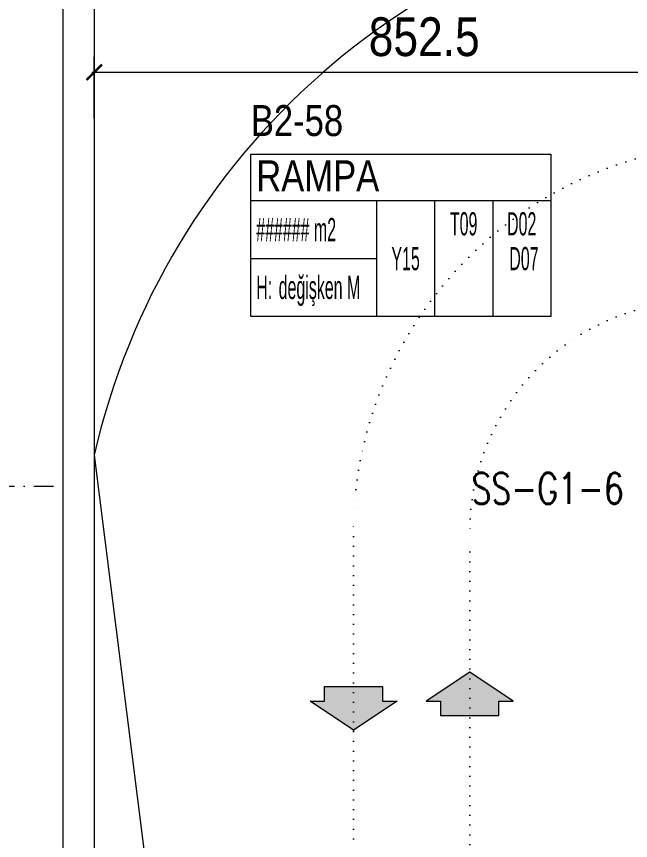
# Model space of a CAD drawing. Header units: metres. Extents: x -13545 to 152404, y -11890 to 28436.
# Drawn here: x -61 to 733, y 3582 to 4647 of the extents above; entities that cross this region are included whole.
import ezdxf
from ezdxf.enums import TextEntityAlignment as Align

# ---------------------------------------------------------------- set-up
doc = ezdxf.new("R2010")
doc.units = ezdxf.units.M
doc.header["$LTSCALE"] = 100
doc.header["$MEASUREMENT"] = 0
doc.linetypes.add('DASHDOT2', pattern=[0.5, 0.25, -0.125, 0, -0.125])
doc.linetypes.add('DOT2', pattern=[0.125, 0, -0.125])
doc.layers.get('0').update_dxf_attribs({"color": 9, "lineweight": 9})
for name, color, linetype, lineweight in [('01', 9, 'Continuous', 9), ('06D', 9, 'Continuous', 9), ('21_mahal200', 9, 'Continuous', 9), ('24', 9, 'DASHDOT2', 9), ('25', 8, 'Continuous', 9), ('E-YAZI', 7, 'Continuous', 30)]:
    doc.layers.add(name, color=color, linetype=linetype, lineweight=lineweight)
doc.styles.add('Arial', font='arial.ttf', dxfattribs={"height": 2.5})
doc.styles.add('ILGAZ', font='txttw.shx')
doc.styles.add('MuuM_TEXT-STANDART', font='ARIALN.TTF')
doc.dimstyles.new('MuuM_DIM200', dxfattribs={"dimscale": 20, "dimtxt": 2, "dimasz": 1, "dimexe": 1, "dimexo": 1, "dimgap": 1, "dimtad": 1, "dimdec": 1, "dimrnd": 0.5, "dimdsep": 46, "dimtxsty": 'MuuM_TEXT-STANDART', "dimblk": 'ARCHTICK', "dimcen": 0, "dimdle": 0.15, "dimclrd": 256, "dimclre": 256, "dimclrt": 256, "dimadec": 0, "dimazin": 0, "dimtfac": 5, "dimtdec": 1, "dimtix": 1, "dimtmove": 2, "dimatfit": 3, "dimldrblk": 'DOT', "dimfxl": 3, "dimfxlon": 1, "dimtolj": 1, "dimlwd": -1, "dimlwe": -1, "dimarcsym": 0})

# ---------------------------------------------------------------- blocks, each defined once
blk = doc.blocks.new('p-akslar_yeni')
at = {"layer": '24'}
blk.add_lwpolyline([(-2190, -4535), (6415, -4535)], dxfattribs=at)
blk = doc.blocks.new('2.bod.sitatik')
at = {"layer": '01'}
blk.add_lwpolyline([(40, -8750), (0, -8750), (0, -2950), (40, -2950), (40, -8710), (40, -8710)], close=True, dxfattribs=at)
blk = doc.blocks.new('_ArchTick')
at = {"color": 0, "linetype": 'ByBlock', "const_width": 0.15}
blk.add_lwpolyline([(-0.5, -0.5), (0.5, 0.5)], dxfattribs=at)
blk = doc.blocks.new('*D388')
at = {"layer": '25', "transparency": 16777216}
for p, q in [((40, -28795.9), (40, -28715.9)), ((892.5, -28795.9), (892.5, -28715.9)), ((37, -28735.9), (895.5, -28735.9))]:
    blk.add_line(p, q, dxfattribs=at)
at = {"layer": '25', "transparency": 16777216, "xscale": 20, "yscale": 20, "zscale": 20, "rotation": 180}
blk.add_blockref('_ArchTick', (40, -28735.9), dxfattribs=at)
at = {"layer": '25', "transparency": 16777216, "xscale": 20, "yscale": 20, "zscale": 20}
blk.add_blockref('_ArchTick', (892.5, -28735.9), dxfattribs=at)
at = {"layer": '25', "transparency": 16777216, "insert": (466.3, -28690.4), "char_height": 50, "attachment_point": 5, "style": 'MuuM_TEXT-STANDART'}
blk.add_mtext('\\A1;852.5', dxfattribs=at)
blk = doc.blocks.new('_Dot')
at = {"color": 0, "linetype": 'ByBlock', "lineweight": -2}
blk.add_line((-0.5, 0), (-1, 0), dxfattribs=at)
at = {"color": 0, "linetype": 'ByBlock', "const_width": 0.5}
blk.add_lwpolyline([(-0.25, 0, 1), (0.25, 0, 1)], format="xyb", close=True, dxfattribs=at)
blk = doc.blocks.new('0_arrow1')
blk.add_hatch(color=254).paths.add_polyline_path([(0, 0), (-22.5, -15), (-15, -15), (-15, -22.5), (15, -22.5), (15, -15), (22.5, -15)])
at = {"linetype": 'ByBlock', "lineweight": -2}
blk.add_lwpolyline([(15, -22.5), (-15, -22.5), (-15, -15), (-22.5, -15), (0, 0), (22.5, -15), (15, -15)], close=True, dxfattribs=at)
blk.add_point((0, 0))
blk = doc.blocks.new('0_roomno2')
blk.add_lwpolyline([(19.375, -10.5), (0, -10.5), (0, 0), (19.375, 0)], close=True)
for points in [[(0, -3), (19.375, -3)], [(8.125, -3), (8.125, -10.5)], [(11.875, -3), (11.875, -10.5)], [(15.625, -3), (15.625, -10.5)], [(0, -6.75), (8.125, -6.75)]]:
    blk.add_lwpolyline(points)
at = {"style": 'MuuM_TEXT-STANDART', "width": 0.6}
blk.add_text('H:', height=1.5, dxfattribs=at).set_placement((0.35, -8.608), align=Align.MIDDLE_LEFT)
at = {"style": 'Arial'}
blk.add_attdef('ODANO', (0, 1.17), '', height=2, dxfattribs=at)
blk.add_attdef('MEKANADI', text='', height=2, dxfattribs=at).set_placement((0.35, -3), align=Align.BOTTOM_LEFT)
at = {"style": 'MuuM_TEXT-STANDART', "width": 0.6}
for tag, p in [('M2', (0.35, -4.875)), ('TEMIZTAVANYUKSEKLIGI', (1.8, -8.608))]:
    blk.add_attdef(tag, text='', height=1.5, dxfattribs=at).set_placement(p, align=Align.MIDDLE_LEFT)
for tag, p in [('YER01', (10, -4.5)), ('TAVAN01', (13.75, -4.5)), ('DUVAR01', (17.5, -4.5)), ('YER02', (10, -6.75)), ('TAVAN02', (13.75, -6.75)), ('DUVAR02', (17.5, -6.75)), ('YER03', (10, -9)), ('TAVAN03', (13.75, -9)), ('DUVAR03', (17.5, -9))]:
    blk.add_attdef(tag, text='', height=1.5, dxfattribs=at).set_placement(p, align=Align.MIDDLE_CENTER)
blk = doc.blocks.new('2.bod.Mimari')
at = {"layer": '06D'}
blk.add_lwpolyline([(657.5, -6150), (860, -4550), (860, -4550), (940, -4550), (940, -3830), (860, -3830, 0.3239144), (40, -4550), (241.23, -6150)], format="xyb", dxfattribs=at)
at = {"layer": '06D', "linetype": 'DOT2'}
for points in [[(375, -5889.88), (375, -4630, -0.3693847), (825, -4150), (8420, -4150)], [(525, -5909.88), (525, -4650, -0.4142136), (825, -4350), (8520, -4350)]]:
    blk.add_lwpolyline(points, format="xyb", dxfattribs=at)
at = {"layer": '06D', "xscale": -2.5, "yscale": 2.5, "zscale": 2.5}
blk.add_blockref('0_arrow1', (525, -4830.22), dxfattribs=at)
at = {"layer": '06D', "xscale": 2.5, "yscale": 2.5, "zscale": 2.5, "rotation": 180}
blk.add_blockref('0_arrow1', (375, -4905.22), dxfattribs=at)
at = {"layer": '21_mahal200'}
ref = blk.add_blockref('0_roomno2', (242.23, -4160.99), dxfattribs=dict(at, xscale=20, yscale=20, zscale=20))
ref.add_attrib('ODANO', 'B2-58', (242.23, -4137.59), dxfattribs={"layer": '0', "height": 40, "style": 'Arial', "width": 0.8})
ref.add_attrib('MEKANADI', 'RAMPA', dxfattribs={"layer": '0', "height": 40, "style": 'Arial', "width": 0.8}).set_placement((249.23, -4220.99), align=Align.BOTTOM_LEFT)
ref.add_attrib('M2', '###### m2', dxfattribs={"layer": '0', "height": 30, "style": 'MuuM_TEXT-STANDART', "width": 0.6}).set_placement((249.23, -4258.49), align=Align.MIDDLE_LEFT)
ref.add_attrib('TEMIZTAVANYUKSEKLIGI', 'değişken M', dxfattribs={"layer": '0', "height": 30, "style": 'MuuM_TEXT-STANDART', "width": 0.6}).set_placement((278.23, -4333.15), align=Align.MIDDLE_LEFT)
ref.add_attrib('TAVAN01', 'T09', dxfattribs={"layer": '0', "height": 30, "style": 'MuuM_TEXT-STANDART', "width": 0.6}).set_placement((517.23, -4250.99), align=Align.MIDDLE_CENTER)
ref.add_attrib('DUVAR01', 'D02', dxfattribs={"layer": '0', "height": 30, "style": 'MuuM_TEXT-STANDART', "width": 0.6}).set_placement((592.23, -4250.99), align=Align.MIDDLE_CENTER)
ref.add_attrib('YER02', 'Y15', dxfattribs={"layer": '0', "height": 30, "style": 'MuuM_TEXT-STANDART', "width": 0.6}).set_placement((442.23, -4295.99), align=Align.MIDDLE_CENTER)
ref.add_attrib('DUVAR02', ' D07', dxfattribs={"layer": '0', "height": 30, "style": 'MuuM_TEXT-STANDART', "width": 0.6}).set_placement((592.23, -4295.99), align=Align.MIDDLE_CENTER)
at = {"layer": '25'}
dim = blk.add_linear_dim(base=(892.5, -4055.09), p1=(40.03, -7032.89), p2=(892.5, -4150), dimstyle='MuuM_DIM200', override={"dimtxt": 2.5}, dxfattribs=at)
dim.commit()
dim.dimension.update_dxf_attribs({"geometry": '*D388', "text_midpoint": (466.27, -4009.56), "insert": (0, 24680.79)})

msp = doc.modelspace()

# ---------------------------------------------------------------- block references
for name in ['2.bod.sitatik', '2.bod.Mimari']:
    msp.add_blockref(name, (0, 8630))
at = {"layer": '24'}
msp.add_blockref('p-akslar_yeni', (-6415, 8575), dxfattribs=at)

# ---------------------------------------------------------------- texts
at = {"layer": 'E-YAZI', "color": 3, "style": 'ILGAZ', "width": 0.75}
msp.add_text('SS-G1-6', height=40, dxfattribs=at).set_placement((527.3, 4017.1))

doc.saveas('drawing.dxf')
